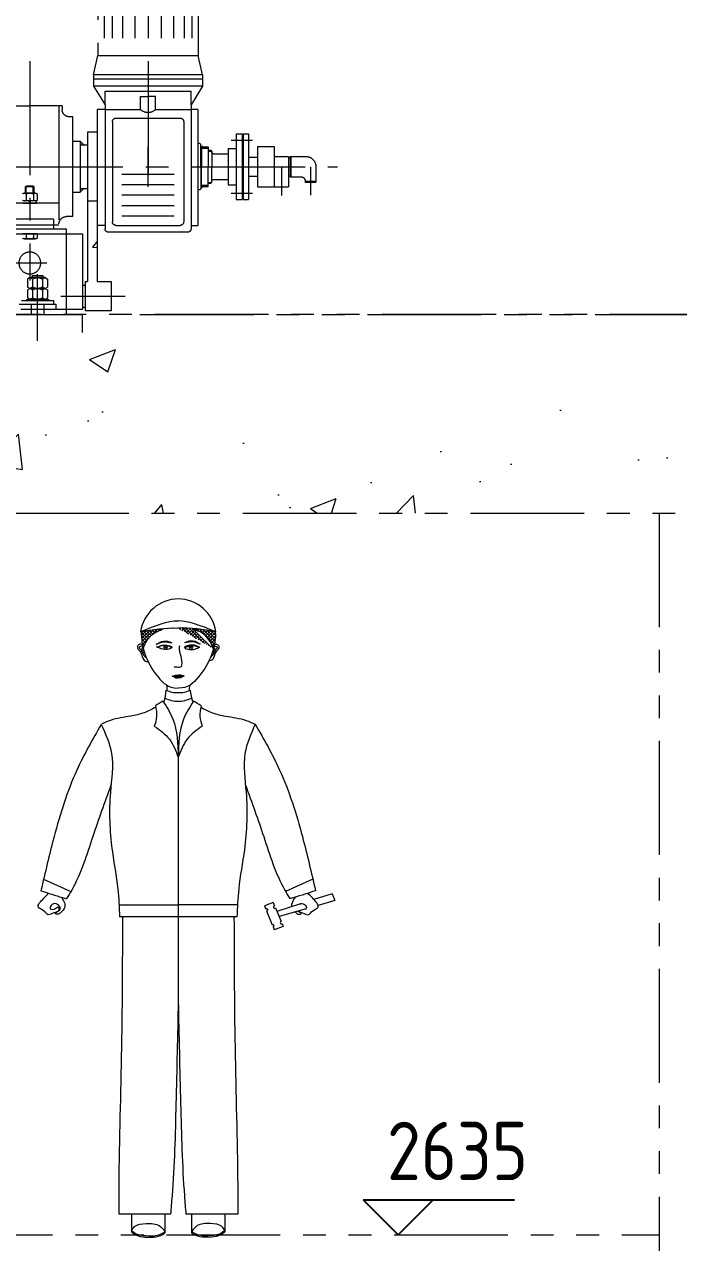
# Model space of a CAD drawing. Header units: millimetres. Extents: x 52110 to 400893, y -153728 to 31997.
# Drawn here: x 187812 to 189608, y -21081 to -17740 of the extents above; entities that cross this region are included whole.
import ezdxf

# ---------------------------------------------------------------- set-up
doc = ezdxf.new("R2010")
doc.units = ezdxf.units.MM
doc.header["$LTSCALE"] = 500
doc.linetypes.add('CENTER', pattern=[2, 1.25, -0.25, 0.25, -0.25])
doc.linetypes.add('PHANTOM2', pattern=[1.25, 0.625, -0.125, 0.125, -0.125, 0.125, -0.125])
for name, color, linetype, lineweight in [('2D', 4, 'PHANTOM2', 20), ('BIAOZHU', 3, 'Continuous', 25), ('SHI', 7, 'Continuous', 40), ('WEN', 3, 'Continuous', 20), ('ZHONG', 1, 'CENTER', 20)]:
    doc.layers.add(name, color=color, linetype=linetype, lineweight=lineweight)
doc.styles.add('GB', font='gbenor.shx', dxfattribs={"bigfont": 'gbcbig.shx'})

# ---------------------------------------------------------------- blocks, each defined once
blk = doc.blocks.new('g11')
at = {"layer": '2D'}
h = blk.add_hatch(color=256, dxfattribs=at)
h.paths.add_polyline_path([(154041.9, 72533.8), (154041.9, 72533.8), (154041.9, 72523.8), (154031.9, 72523.8)])
h.paths.add_polyline_path([(154031.9, 72403.8), (154041.9, 72403.8), (154041.9, 72393.8)])
for p, q in [((153993.4, 73178.8), (153993.4, 72768.5)), ((153735.2, 73129.3), (153735.2, 72768.5)), ((153757.1, 73129.3), (153757.1, 72768.5)), ((153785.7, 73129.3), (153785.7, 72768.5)), ((153820, 73129.3), (153820, 72768.5)), ((153891.7, 73129.3), (153891.7, 72768.5)), ((153926, 73129.3), (153926, 72768.5)), ((153954.6, 73129.3), (153954.6, 72768.5)), ((153976.6, 73129.3), (153976.6, 72768.5)), ((153718.4, 72879.2), (153718.4, 72768.5)), ((153705.9, 72716.2), (153718.4, 72768.5)), ((153993.4, 72768.5), (153718.4, 72768.5)), ((154005.9, 72716.2), (153993.4, 72768.5)), ((153705.9, 72716.2), (153705.9, 72684.5)), ((153705.9, 72716.2), (154005.9, 72716.2)), ((154005.9, 72716.2), (154005.9, 72684.5)), ((153705.9, 72703.8), (154005.9, 72703.8)), ((153705.9, 72684.5), (153737.9, 72633.8)), ((153705.9, 72684.5), (154005.9, 72684.5)), ((154005.9, 72684.5), (153973.9, 72633.8)), ((153737.9, 72633.8), (153737.9, 72670.7)), ((153973.9, 72670.7), (153737.9, 72670.7)), ((153835.1, 72620.4), (153835.1, 72656.7)), ((153835.1, 72656.7), (153855.9, 72656.7)), ((153876.6, 72656.7), (153855.9, 72656.7)), ((153876.6, 72620.4), (153876.6, 72656.7)), ((153973.9, 72633.8), (153973.9, 72670.7)), ((153719.3, 72620.4), (153737.9, 72620.4)), ((153719.3, 72620.4), (153719.3, 72463.8)), ((153737.9, 72633.8), (153737.9, 72620.4)), ((153737.9, 72620.4), (153737.9, 72463.8)), ((153835.1, 72620.4), (153737.9, 72620.4)), ((153973.9, 72620.4), (153876.6, 72620.4)), ((153973.9, 72633.8), (153973.9, 72620.4)), ((153973.9, 72620.4), (153973.9, 72463.8)), ((153973.9, 72620.4), (153995.9, 72620.4)), ((153995.9, 72620.4), (153995.9, 72523.8)), ((154091.9, 72630.8), (154180.4, 72630.8)), ((154091.9, 72630.8), (154091.9, 72620.8)), ((154100.4, 72630.8), (154100.4, 72293.8)), ((154268.9, 72630.8), (154180.4, 72630.8)), ((153758, 72587.2), (153758, 72463.8)), ((153943.7, 72597.2), (153768, 72597.2)), ((153953.7, 72587.2), (153953.7, 72463.8)), ((154061.9, 72600.8), (154071.9, 72600.8)), ((154061.9, 72326.8), (154061.9, 72600.8)), ((153594.9, 72553.8), (153579.9, 72553.8)), ((153579.9, 72553.8), (153579.9, 72463.8)), ((153594.9, 72553.8), (153594.9, 72463.8)), ((153613.9, 72553.8), (153597.9, 72553.8)), ((153597.9, 72553.8), (153597.9, 72463.8)), ((153613.9, 72553.8), (153613.9, 72463.8)), ((153995.9, 72558.7), (154021.9, 72558.7)), ((154021.9, 72558.7), (154021.9, 72523.8)), ((153554.9, 72518.8), (153509.9, 72518.8)), ((153509.9, 72518.8), (153509.9, 72408.8)), ((153554.9, 72518.8), (153554.9, 72408.8)), ((153635.9, 72513.8), (153613.9, 72513.8)), ((153635.9, 72513.8), (153635.9, 72463.8)), ((153707.3, 72517.9), (153690.9, 72517.9)), ((153690.9, 72517.9), (153690.9, 72463.8)), ((153709.4, 72514.4), (153690.9, 72514.4)), ((153707.8, 72520.9), (153706.5, 72520.2)), ((153709.4, 72514), (153706.5, 72520.2)), ((153709.4, 72514.4), (153707.3, 72517.9)), ((153710.9, 72514.4), (153707.8, 72520.9)), ((153709.4, 72514), (153709.4, 72463.8)), ((153713.9, 72527.5), (153710.9, 72524.5)), ((153710.9, 72463.8), (153710.9, 72524.5)), ((153713.9, 72527.5), (153719.3, 72527.5)), ((153995.9, 72523.8), (153995.9, 72302.8)), ((154041.9, 72523.8), (154021.9, 72523.8)), ((154021.9, 72523.8), (154021.9, 72368.9)), ((154041.9, 72533.8), (154031.9, 72523.8)), ((154041.9, 72533.8), (154041.9, 72393.8)), ((154061.9, 72533.8), (154041.9, 72533.8)), ((153465.9, 72491.8), (153422.9, 72491.8)), ((153463.9, 72491.8), (153463.9, 72435.8)), ((153465.9, 72491.8), (153465.9, 72435.8)), ((153469.9, 72488.8), (153465.9, 72488.8)), ((153509.9, 72491.8), (153469.9, 72491.8)), ((153469.9, 72491.8), (153469.9, 72408.8)), ((153579.9, 72489.8), (153554.9, 72489.8)), ((153675.9, 72498.8), (153635.9, 72498.8)), ((153683.9, 72508.8), (153680.9, 72505.8)), ((153680.9, 72505.8), (153680.9, 72463.8)), ((153690.9, 72506.8), (153681.9, 72506.8)), ((153690.9, 72508.8), (153683.9, 72508.8)), ((153394.9, 72463.8), (153394.9, 72421.8)), ((153579.9, 72463.8), (153579.9, 72373.8)), ((153594.9, 72463.8), (153594.9, 72373.8)), ((153597.9, 72463.8), (153597.9, 72373.8)), ((153613.9, 72463.8), (153613.9, 72373.8)), ((153635.9, 72463.8), (153635.9, 72413.8)), ((153680.9, 72421.8), (153680.9, 72463.8)), ((153690.9, 72409.7), (153690.9, 72463.8)), ((153709.4, 72413.5), (153709.4, 72463.8)), ((153710.9, 72463.8), (153710.9, 72403)), ((153719.3, 72463.8), (153719.3, 72302.8)), ((153737.9, 72463.8), (153737.9, 72302.8)), ((153758, 72463.8), (153758, 72312.8)), ((153953.7, 72463.8), (153953.7, 72312.8)), ((153973.9, 72463.8), (153973.9, 72302.8)), ((153424.9, 72423.8), (153394.9, 72423.8)), ((153424.9, 72421.8), (153394.9, 72421.8)), ((153424.9, 72425.8), (153424.9, 72421.8)), ((153465.9, 72435.8), (153434.9, 72435.8)), ((153469.9, 72438.8), (153465.9, 72438.8)), ((153579.9, 72437.8), (153554.9, 72437.8)), ((153597.9, 72428.8), (153594.9, 72428.8)), ((153635.9, 72413.8), (153613.9, 72413.8)), ((153675.9, 72428.8), (153635.9, 72428.8)), ((153683.9, 72418.8), (153680.9, 72421.8)), ((153690.9, 72420.8), (153681.9, 72420.8)), ((153690.9, 72418.8), (153683.9, 72418.8)), ((153709.4, 72413.2), (153690.9, 72413.2)), ((153709.4, 72413.5), (153706.5, 72407.3)), ((153709.4, 72413.2), (153707.3, 72409.7)), ((153710.9, 72413.2), (153707.8, 72406.7)), ((153928.1, 72443.2), (153783.7, 72443.2)), ((153928.1, 72414.8), (153783.7, 72414.8)), ((153554.9, 72408.8), (153469.9, 72408.8)), ((153707.3, 72409.7), (153690.9, 72409.7)), ((153707.8, 72406.7), (153706.5, 72407.3)), ((153713.9, 72400), (153710.9, 72403)), ((153713.9, 72400), (153719.3, 72400)), ((153928.1, 72386.4), (153783.7, 72386.4)), ((154041.9, 72403.8), (154021.9, 72403.8)), ((154041.9, 72393.8), (154031.9, 72403.8)), ((154061.9, 72393.8), (154041.9, 72393.8)), ((153594.9, 72373.8), (153579.9, 72373.8)), ((153613.9, 72373.8), (153597.9, 72373.8)), ((153928.1, 72357.2), (153783.7, 72357.2)), ((153995.9, 72368.9), (154021.9, 72368.9)), ((153995.9, 72368.9), (153995.9, 72148.7)), ((154021.9, 72368.9), (154021.9, 72148.7)), ((154100.4, 72363.8), (154260.2, 72363.8)), ((153928.1, 72328.8), (153783.7, 72328.8)), ((154061.9, 72326.8), (154080.4, 72326.8)), ((154115.4, 72319.8), (154115.4, 72293.8)), ((154115.4, 72319.8), (154245.2, 72319.8)), ((153737.9, 72302.8), (153719.3, 72302.8)), ((153737.9, 72302.8), (153737.9, 72293.8)), ((153747.9, 72283.8), (153963.9, 72283.8)), ((153943.7, 72302.8), (153768, 72302.8)), ((153973.9, 72302.8), (153973.9, 72293.8)), ((153973.9, 72302.8), (153995.9, 72302.8)), ((154035.4, 72279.8), (154035.4, 72072.7)), ((154930.4, 72279.8), (154035.4, 72279.8)), ((154080.4, 72293.8), (154080.4, 72058.7)), ((154930.4, 72293.8), (154080.4, 72293.8)), ((154100.4, 72303.8), (154115.4, 72303.8)), ((154115.4, 72303.8), (154245.2, 72303.8)), ((153995.9, 72148.7), (153956.9, 72148.7)), ((153956.9, 72148.7), (153956.9, 72068.7)), ((154028.9, 72148.7), (154021.9, 72148.7)), ((154028.9, 72148.7), (154028.9, 72068.7)), ((154138.6, 72159.7), (154131.6, 72155.7)), ((154131.6, 72155.7), (154131.6, 72133.8)), ((154138.6, 72159.7), (154180.1, 72159.7)), ((154173.2, 72165.8), (154145.1, 72165.8)), ((154145.1, 72165.8), (154145.1, 72160.2)), ((154145.5, 72155.7), (154145.5, 72133.8)), ((154173.2, 72160.2), (154173.2, 72165.8)), ((154173.2, 72155.7), (154173.2, 72133.8)), ((154180.1, 72159.7), (154187.1, 72155.7)), ((154187.1, 72155.7), (154187.1, 72133.8)), ((154035.4, 72138.7), (154028.9, 72138.7)), ((154138.6, 72129.8), (154131.6, 72133.8)), ((154138.6, 72129.8), (154131.6, 72125.8)), ((154131.6, 72125.8), (154131.6, 72103.9)), ((154138.6, 72129.8), (154180.1, 72129.8)), ((154138.6, 72129.8), (154180.1, 72129.8)), ((154145.5, 72125.8), (154145.5, 72103.9)), ((154173.2, 72125.8), (154173.2, 72103.9)), ((154180.1, 72129.8), (154187.1, 72133.8)), ((154180.1, 72129.8), (154187.1, 72125.8)), ((154187.1, 72125.8), (154187.1, 72103.9)), ((154035.4, 72078.7), (154028.9, 72078.7)), ((154109.4, 72086.7), (154109.4, 72072.7)), ((154209.4, 72086.7), (154109.4, 72086.7)), ((154115.4, 72096.7), (154115.4, 72086.7)), ((154203.4, 72096.7), (154115.4, 72096.7)), ((154203.4, 72096.7), (154115.4, 72096.7)), ((154128.5, 72099.9), (154128.5, 72096.7)), ((154189.6, 72099.9), (154128.5, 72099.9)), ((154138.6, 72099.9), (154131.6, 72103.9)), ((154138.6, 72099.9), (154180.1, 72099.9)), ((154141.9, 72086.7), (154141.9, 72058.7)), ((154176.9, 72086.7), (154176.9, 72058.7)), ((154180.1, 72099.9), (154187.1, 72103.9)), ((154189.6, 72099.9), (154189.6, 72096.7)), ((153956.9, 72068.7), (154028.9, 72068.7)), ((154830.4, 72072.7), (154035.4, 72072.7)), ((154036.3, 72058.7), (154036.3, 72008.7)), ((154845.9, 72058.7), (154036.3, 72058.7)), ((154830.4, 72058.7), (154080.4, 72058.7))]:
    blk.add_line(p, q, dxfattribs=at)
at = {"layer": '2D', "ltscale": 14}
for p, q in [((154160.5, 72389.8), (154160.5, 72371.3)), ((154165.4, 72391.3), (154195.1, 72391.3)), ((154170.8, 72410.6), (154168.4, 72408.2)), ((154168.4, 72391.3), (154168.4, 72408.2)), ((154168.4, 72408.2), (154192.4, 72408.2)), ((154170.4, 72389.8), (154170.4, 72371.3)), ((154170.8, 72410.6), (154190, 72410.6)), ((154190, 72410.6), (154192.4, 72408.2)), ((154190.1, 72389.8), (154190.1, 72371.3)), ((154192.4, 72391.3), (154192.4, 72408.2)), ((154162.4, 72363.8), (154162.4, 72369.8)), ((154162.4, 72369.8), (154198.4, 72369.8)), ((154198.4, 72363.8), (154162.4, 72363.8)), ((154165.4, 72369.8), (154195.1, 72369.8)), ((154177.5, 72363.8), (154180.3, 72369.8)), ((154180.4, 72363.8), (154179.8, 72363.8)), ((154180.5, 72363.8), (154183.3, 72369.8)), ((154160.4, 72279.8), (154160.4, 72267.8)), ((154160.4, 72279.8), (154200.4, 72279.8)), ((154170.4, 72279.8), (154170.4, 72267.8)), ((154190.4, 72279.8), (154190.4, 72267.8)), ((154180.4, 72265.6), (154165.4, 72265.6)), ((154195.4, 72265.6), (154180.4, 72265.6))]:
    blk.add_line(p, q, dxfattribs=at)
at = {"layer": '2D', "ltscale": 10}
for p, q in [((154170.8, 72391.3), (154170.8, 72410.6)), ((154190, 72391.3), (154190, 72410.6))]:
    blk.add_line(p, q, dxfattribs=at)
at = {"layer": '2D'}
blk.add_circle((154180.4, 72199.8), 30, dxfattribs=at)
for centre, radius, start, end in [((153855.9, 72643), 30.7, 227.4066, 312.5934), ((154071.9, 72620.8), 20, 270, 0), ((153768, 72587.2), 10, 90, 180), ((153943.7, 72587.2), 10, 0, 90), ((153422.9, 72463.8), 28, 90, 180), ((153675.9, 72503.8), 5, 270, 0), ((153434.9, 72425.8), 10, 90, 180), ((153675.9, 72423.8), 5, 0, 90), ((153768, 72312.8), 10, 180, 270), ((153943.7, 72312.8), 10, 270, 0), ((154080.4, 72306.8), 20, 0, 90), ((153747.9, 72293.8), 10, 180, 270), ((153963.9, 72293.8), 10, 270, 0), ((154136.8, 72148.7), 11.1, 38.9393, 81.0607), ((154159.4, 72133.7), 26, 57.7958, 122.2042), ((154181.9, 72148.7), 11.1, 98.9393, 141.0607), ((154136.8, 72140.8), 11.1, 278.9393, 321.0607), ((154136.8, 72118.8), 11.1, 38.9393, 81.0607), ((154159.4, 72155.8), 26, 237.7958, 302.2042), ((154159.4, 72103.8), 26, 57.7958, 122.2042), ((154181.9, 72140.8), 11.1, 218.9393, 261.0607), ((154181.9, 72118.8), 11.1, 98.9393, 141.0607), ((154136.8, 72110.9), 11.1, 278.9393, 321.0607), ((154159.4, 72125.9), 26, 237.7958, 302.2042), ((154181.9, 72110.9), 11.1, 218.9393, 261.0607)]:
    blk.add_arc(centre, radius, start, end, dxfattribs=at)
at = {"layer": '2D', "ltscale": 14}
for centre, radius, start, end in [((154165.4, 72382.4), 8.87, 56.1666, 123.887), ((154180.3, 72358), 33.2, 72.6881, 107.3119), ((154195.1, 72382.4), 8.87, 56.113, 123.8334), ((154165.4, 72378.6), 8.87, 236.077, 303.8693), ((154180.3, 72403), 33.2, 252.683, 287.317), ((154195.1, 72378.6), 8.87, 236.1307, 303.923), ((154165.4, 72272.2), 6.67, 221.5411, 318.4023), ((154180.4, 72288.9), 23.3, 244.6213, 295.3568), ((154195.4, 72272.2), 6.67, 221.5411, 318.4592)]:
    blk.add_arc(centre, radius, start, end, dxfattribs=at)
for p in [(154180.3, 72391.3), (154180.4, 72363.8)]:
    blk.add_point(p, dxfattribs=at)
at = {"layer": '2D', "color": 6, "ltscale": 14}
blk.add_point((154180.4, 72363.8), dxfattribs=at)
at = {"layer": 'ZHONG', "color": 1, "ltscale": 0.5}
for p, q in [((153855.9, 73253.5), (153855.9, 72386.9)), ((154180.4, 72753.3), (154180.4, 72151.9)), ((156237.3, 72463.8), (153335.6, 72463.8))]:
    blk.add_line(p, q, dxfattribs=at)
at = {"layer": 'ZHONG', "ltscale": 14}
for p, q in [((153627.5, 72536.7), (153569, 72536.7)), ((153627.5, 72390.8), (153569, 72390.8)), ((154222.2, 72199.8), (154133.9, 72199.8)), ((154160.1, 72169.1), (154160.1, 71986.5))]:
    blk.add_line(p, q, dxfattribs=at)
at = {"layer": 'ZHONG'}
blk.add_line((153855.9, 72408.6), (153855.9, 72518), dxfattribs=at)
at = {"layer": 'ZHONG', "ltscale": 10}
for p, q in [((153409.9, 72463.8), (153409.9, 72385.5)), ((153489.9, 72463.8), (153489.9, 72384.5)), ((154095.2, 72108.7), (153918.4, 72108.7))]:
    blk.add_line(p, q, dxfattribs=at)
blk = doc.blocks.new('正标高')
at = {"layer": 'BIAOZHU'}
for p, q in [((-2.4, 2.4), (8, 2.4)), ((-2.4, 2.4), (0, 0)), ((2.4, 2.4), (0, 0))]:
    blk.add_line(p, q, dxfattribs=at)
at = {"layer": 'BIAOZHU', "style": 'GB'}
blk.add_attdef('1000', (-0.7624, 3.76), '', height=4, dxfattribs=at)
at = {"layer": 'BIAOZHU', "style": 'GB', "flags": 10}
blk.add_attdef('+', (-3.12, 3.76), '', height=4, dxfattribs=at)
blk = doc.blocks.new('A$C0070306F')
at = {"layer": 'WEN'}
h = blk.add_hatch(dxfattribs=at)
h.set_pattern_fill('ANSI37', color=256, scale=50, style=0)
h.set_pattern_definition([(135, (145389.155, -51686.765), (4.41941738, 4.41941738), []), (45, (145389.155, -51686.765), (4.41941738, -4.41941738), [])])
edge = h.paths.add_edge_path()
edge.add_spline(control_points=[(423.9, 1669.5), (436.1, 1664.6), (455.8, 1656.6), (473, 1634.5), (478.4, 1621.2), (480.8, 1615.2)], knot_values=[0, 0, 0, 0, 38.732948, 62.294257, 81.682142, 81.682142, 81.682142, 81.682142], degree=3, periodic=0)
edge.add_spline(control_points=[(383.3, 1671.2), (417.7, 1672.1), (451.9, 1666.7), (486.1, 1661.1)], knot_values=[1.695935, 1.695935, 1.695935, 1.695935, 105.499755, 105.499755, 105.499755, 105.499755], degree=3, periodic=0)
edge.add_spline(control_points=[(486.1, 1661.1), (486.7, 1647), (486.1, 1638.4), (484.1, 1629.3), (482.8, 1624.5)], knot_values=[0.32258, 0.32258, 0.32258, 0.32258, 13.056301, 28.24106, 28.24106, 28.24106, 28.24106], degree=3, periodic=0)
edge.add_spline(control_points=[(482.8, 1624.5), (482.2, 1621.4), (481.6, 1618.3), (480.8, 1615.2)], knot_values=[48.036195, 48.036195, 48.036195, 48.036195, 57.486115, 57.486115, 57.486115, 57.486115], degree=3, periodic=0)
edge = h.paths.add_edge_path()
edge.add_spline(control_points=[(345.2, 1669.5), (332.9, 1664.6), (313.3, 1656.6), (296.1, 1634.5), (290.7, 1621.2), (288.2, 1615.2)], knot_values=[0, 0, 0, 0, 38.732948, 62.294257, 81.682142, 81.682142, 81.682142, 81.682142], degree=3, periodic=0)
edge.add_spline(control_points=[(288.2, 1615.2), (287.5, 1618.3), (286.8, 1621.4), (286.3, 1624.5)], knot_values=[48.036195, 48.036195, 48.036195, 48.036195, 57.486115, 57.486115, 57.486115, 57.486115], degree=3, periodic=0)
edge.add_spline(control_points=[(286.3, 1624.5), (284.9, 1629.3), (284.9, 1637.2), (283.1, 1649.8), (283, 1661.5)], knot_values=[0.570821, 0.570821, 0.570821, 0.570821, 15.75558, 28.24106, 28.24106, 28.24106, 28.24106], degree=3, periodic=0)
edge.add_spline(control_points=[(283, 1661.5), (316.4, 1666.9), (349.7, 1672.1), (383.3, 1671.2)], knot_values=[4.25761, 4.25761, 4.25761, 4.25761, 105.499755, 105.499755, 105.499755, 105.499755], degree=3, periodic=0)
for p, q in [((384.5, 1317.2), (384.5, 647)), ((754.1, 982.4), (679.3, 948.2)), ((806.8, 942.1), (757.1, 926.2)), ((806.8, 942.1), (814.3, 923.5)), ((222, 911.7), (384.5, 911.7)), ((547, 911.7), (384.5, 911.7)), ((645.3, 918.6), (621.6, 908.9)), ((621.6, 908.9), (625.1, 900.2)), ((645.3, 918.6), (649.1, 909.5)), ((651.6, 903.4), (667.2, 866.1)), ((723.3, 915.5), (655.6, 893.9)), ((814.3, 923.5), (768.7, 910.4)), ((545.4, 879), (223.6, 879)), ((627.1, 895.4), (642.7, 856.9)), ((735.3, 900.9), (661.5, 879.8)), ((645, 851.4), (648.1, 843.6)), ((673, 852.1), (648.1, 843.6)), ((669.6, 860.1), (673, 852.1)), ((363.2, 63.2), (221.2, 63.2)), ((348, 63.2), (348, 12)), ((547.9, 63.2), (405.5, 63.2)), ((421.1, 63.2), (421.1, 12))]:
    blk.add_line(p, q, dxfattribs=at)
at = {"layer": 'WEN', "color": 2}
blk.add_line((14.9, 982.4), (89.8, 948.2), dxfattribs=at)
at = {"layer": 'WEN'}
for centre in [(349.8, 1618.9), (419.2, 1618.4)]:
    blk.add_circle(centre, 1.07, dxfattribs=at)
for centre, radius, start, end in [((386.1, 1644.9), 106.3, 90.8443, 171.2054), ((383, 1644.9), 106.3, 8.6451, 89.1557), ((349.6, 1618.9), 5.14, 127.254, 39.3994), ((419.4, 1618.5), 5.14, 133.5628, 59.2494), ((325.6, 1504.6), 28.8, 350.7816, 16.4049), ((443.4, 1504.6), 28.8, 163.5951, 189.2184), ((487.8, 1227), 283.9, 120.7504, 125.7555), ((230.8, 1509.7), 121.3, 339.9069, 355.9399), ((386.1, 1553.3), 83.2, 243.0637, 268.8866), ((380.2, 1553.7), 59.8, 241.5596, 274.1241), ((388.8, 1553.7), 59.8, 265.8759, 298.4404), ((382.9, 1553.3), 83.2, 271.1134, 296.9363), ((538.2, 1509.7), 121.3, 184.0601, 200.0931), ((281.2, 1227), 283.9, 54.2445, 59.2496), ((649.2, 905.9), 3.53, 91.132, 314.0438), ((627.4, 898.4), 2.95, 262.7418, 141.4745), ((644.5, 854.4), 3.06, 279.7507, 124.4657), ((668, 862.9), 3.25, 105.3633, 299.8125)]:
    blk.add_arc(centre, radius, start, end, dxfattribs=at)
for points in [[(281.1, 1661.2), (325.1, 1678.2), (352.5, 1692.7), (384.9, 1690.8)], [(281.1, 1661.2), (315.1, 1666.7), (349.1, 1672.1), (383.3, 1671.2)], [(487.8, 1660.8), (453, 1666.5), (418.3, 1672.2), (383.3, 1671.2)], [(488, 1660.9), (441.6, 1679), (412.8, 1690.4), (384.9, 1690.8)], [(705.3, 933.2), (699.7, 924), (694, 914.8), (695.7, 906.7)], [(256.5, 63.2), (256.5, 47.1), (256.5, 31), (256.5, 15)], [(512.6, 63.2), (512.6, 47.1), (512.6, 31), (512.6, 15)]]:
    blk.add_open_spline(points, degree=3, dxfattribs=at)
for points, knots in [([(283, 1662.2), (283, 1650), (284.9, 1637.2), (284.9, 1629.3), (286.3, 1624.5)], [0.32258, 0.32258, 0.32258, 0.32258, 13.056301, 28.24106, 28.24106, 28.24106, 28.24106]), ([(486.1, 1661.1), (486.7, 1647), (486.1, 1638.4), (484.1, 1629.3), (482.8, 1624.5)], [0.32258, 0.32258, 0.32258, 0.32258, 13.056301, 28.24106, 28.24106, 28.24106, 28.24106]), ([(285.7, 1625.7), (283.5, 1626.7), (278.6, 1628.3), (271, 1621.3), (274.5, 1611.5), (283.5, 1605.3), (287.3, 1584.4), (294.7, 1579.3), (298.6, 1579.4), (300.8, 1579.4)], [1.926527, 1.926527, 1.926527, 1.926527, 8.6947, 16.972205, 26.321378, 35.5319, 48.561427, 53.850721, 60.303125, 60.303125, 60.303125, 60.303125]), ([(286.6, 1620.8), (285.4, 1621.5), (282.1, 1622.7), (274.6, 1617.2), (284.2, 1610.9), (285.7, 1602.3), (294.8, 1589.5), (297.1, 1588.4)], [1.91703, 1.91703, 1.91703, 1.91703, 6.136328, 12.340947, 21.179072, 30.563264, 37.740839, 37.740839, 37.740839, 37.740839]), ([(287.6, 1616.4), (286.7, 1616.9), (284.7, 1617.6), (284, 1612.7), (285.4, 1610.6), (286.2, 1609.5)], [1.424699, 1.424699, 1.424699, 1.424699, 4.058275, 7.736122, 11.888901, 11.888901, 11.888901, 11.888901]), ([(289.3, 1609.9), (288.2, 1610), (286.7, 1609.9), (283.7, 1607.9), (287.3, 1604.1), (290, 1604.1), (291.1, 1604.3)], [1.076231, 1.076231, 1.076231, 1.076231, 4.266793, 5.770161, 10.541794, 13.851747, 13.851747, 13.851747, 13.851747]), ([(286.3, 1624.5), (290.1, 1602.9), (306.1, 1562), (349.1, 1511.7), (367.1, 1508.3), (384.5, 1506.1)], [48.036195, 48.036195, 48.036195, 48.036195, 113.685785, 176.707, 197.862328, 197.862328, 197.862328, 197.862328]), ([(482.8, 1624.5), (478.9, 1602.9), (463, 1562), (420, 1511.7), (402, 1507.9), (384.5, 1506.1)], [48.036195, 48.036195, 48.036195, 48.036195, 113.685785, 176.707, 197.862328, 197.862328, 197.862328, 197.862328]), ([(483.4, 1625.7), (485.6, 1626.7), (490.4, 1628.3), (498, 1621.3), (494.6, 1611.5), (485.5, 1605.3), (481.9, 1586.1), (474.5, 1581), (470.5, 1581.1), (468.3, 1581.1)], [1.926527, 1.926527, 1.926527, 1.926527, 8.6947, 16.972205, 26.321378, 35.5319, 48.561427, 53.850721, 60.303125, 60.303125, 60.303125, 60.303125]), ([(482.4, 1620.8), (483.7, 1621.5), (487, 1622.7), (494.4, 1617.2), (484.8, 1610.9), (483.3, 1602.3), (474.3, 1591.2), (472.1, 1590.1)], [1.91703, 1.91703, 1.91703, 1.91703, 6.136328, 12.340947, 21.179072, 30.563264, 37.740839, 37.740839, 37.740839, 37.740839]), ([(479.7, 1609.9), (480.8, 1610), (482.4, 1609.9), (485.4, 1607.9), (481.7, 1604.1), (479.1, 1604.1), (478, 1604.3)], [1.076231, 1.076231, 1.076231, 1.076231, 4.266793, 5.770161, 10.541794, 13.851747, 13.851747, 13.851747, 13.851747]), ([(481.4, 1616.4), (482.4, 1616.9), (484.3, 1617.6), (485.1, 1612.7), (483.6, 1610.6), (482.9, 1609.5)], [1.424699, 1.424699, 1.424699, 1.424699, 4.058275, 7.736122, 11.888901, 11.888901, 11.888901, 11.888901]), ([(7.7, 950.7), (27.4, 944.1), (50.7, 936.3), (74.4, 930), (78.1, 929)], [0, 0, 0, 0, 62.217806, 73.629932, 73.629932, 73.629932, 73.629932]), ([(761.3, 950.7), (741.6, 944.1), (718.3, 936.3), (694.6, 930), (691, 929)], [0, 0, 0, 0, 62.217806, 73.629932, 73.629932, 73.629932, 73.629932]), ([(714.1, 894.8), (716.8, 892.2), (728, 890.5), (742.5, 880.2), (752.6, 897.9), (778, 905.3), (754.4, 928.9), (744.4, 939.3), (740.3, 943.6)], [161.517152, 161.517152, 161.517152, 161.517152, 173.628704, 189.693001, 206.485462, 223.855828, 252.176092, 271.352508, 271.352508, 271.352508, 271.352508]), ([(717, 913.5), (719.1, 914.7), (723.7, 916.2), (732.8, 913.7), (739.1, 901.3), (732.6, 899.2), (729.8, 899.3)], [98.790972, 98.790972, 98.790972, 98.790972, 105.87384, 113.67171, 126.032729, 133.282679, 133.282679, 133.282679, 133.282679]), ([(231.4, 879), (231, 751.4), (230.2, 498.4), (220.9, 226.5), (221.1, 82.2), (221.2, 63.2)], [0, 0, 0, 0, 382.775767, 759.023804, 815.923214, 815.923214, 815.923214, 815.923214]), ([(537.6, 879), (538, 751.4), (538.8, 498.4), (548.1, 226.5), (547.9, 82.2), (547.9, 63.2)], [0, 0, 0, 0, 382.775767, 759.023804, 815.923214, 815.923214, 815.923214, 815.923214]), ([(705.7, 892.4), (706.4, 891.7), (709.3, 888.9), (713.8, 884.5), (726.6, 888.3), (718.7, 892.1), (714.2, 894.9)], [45.673709, 45.673709, 45.673709, 45.673709, 48.470969, 57.096876, 64.27778, 75.805392, 75.805392, 75.805392, 75.805392])]:
    blk.add_open_spline(points, degree=3, knots=knots, dxfattribs=at)
for points in [[(288.2, 1615.2), (296.3, 1632.8), (311, 1651.2), (345.2, 1669.5)], [(480.8, 1615.2), (472.8, 1632.8), (458, 1651.2), (423.9, 1669.5)], [(323.8, 1626.3), (343.7, 1635.1), (358.9, 1633.7), (366.8, 1630.4)], [(323.8, 1626.5), (344.5, 1633.3), (367.3, 1630.1)], [(326.6, 1618.4), (346, 1624.3), (367, 1617.5), (354.2, 1612.2), (332, 1616.4), (325, 1619.2)], [(366.7, 1617.9), (354.3, 1622), (338.4, 1622.3), (326.8, 1618.3)], [(387.8, 1622.6), (387.3, 1611.1), (389.8, 1599.9), (386.8, 1562.9), (384.8, 1563.3), (373.5, 1564.1)], [(442.4, 1618.2), (423.1, 1624.3), (402.1, 1617.6), (414.8, 1612.1), (437, 1616.2), (444, 1619)], [(445.2, 1626.5), (424.5, 1633.3), (401.8, 1630.1)], [(445.2, 1626.3), (425.4, 1635.1), (410.1, 1633.7), (402.2, 1630.4)], [(402.4, 1617.9), (414.7, 1622), (430.7, 1622.2), (442.3, 1618.1)], [(368.1, 1539.4), (373.9, 1540.7), (377.3, 1541.5), (380.9, 1542.1), (383.4, 1541.8), (384.6, 1541)], [(368.1, 1539.3), (375, 1536.2), (381.7, 1534.1), (384.5, 1534.6)], [(368.3, 1539.4), (378.9, 1538.4), (384.4, 1538.2)], [(400.7, 1539.4), (390.6, 1538.4), (384.4, 1538.2)], [(400.9, 1539.3), (394.4, 1536.4), (387.6, 1534.2), (384.5, 1534.6)], [(400.9, 1539.4), (395.2, 1540.7), (391.8, 1541.5), (388.1, 1542.1), (385.6, 1541.8), (384.6, 1541)], [(342.5, 1470.9), (369.8, 1421.2), (384.5, 1317.2)], [(426.2, 1470.9), (399.2, 1421.2), (384.5, 1317.2)], [(322.6, 1454.1), (291.2, 1438.8), (254.5, 1429.5), (198.2, 1417.9), (173.6, 1407.5)], [(321.9, 1457.4), (325.2, 1428.2), (318.7, 1402.3)], [(447.1, 1457.4), (443.9, 1428.2), (450.4, 1402.3)], [(446.5, 1454.1), (477.9, 1438.8), (514.5, 1429.5), (570.9, 1417.9), (595.5, 1407.5)], [(173.1, 1406.9), (106.1, 1281.4), (43.7, 1098.9), (7.7, 950.7)], [(173.1, 1406.9), (201.4, 1326.7), (198.2, 1220.6), (202.9, 1063), (218.5, 955.4), (223.6, 879)], [(596, 1406.9), (567.7, 1326.7), (570.8, 1220.6), (566.1, 1063), (550.5, 955.4), (545.4, 879)], [(596, 1406.9), (662.9, 1281.4), (725.4, 1098.9), (761.3, 950.7)], [(318.7, 1402.3), (360.3, 1365.9), (384.5, 1317.2)], [(450.4, 1402.3), (408.8, 1365.9), (384.5, 1317.2)], [(199.5, 1239.8), (149.8, 1098.9), (92.1, 952.3), (78.1, 929)], [(569.6, 1239.8), (619.2, 1098.9), (677, 952.3), (691, 929)], [(63.7, 933.2), (73.1, 905.6), (61.3, 890.4), (53.9, 885.9), (47, 887.9), (61.3, 901.7), (59.3, 906.6), (45.5, 915.5), (38.1, 913), (33.1, 901.7), (46, 901.2), (55.3, 906.1), (56.8, 898.2), (43, 889.9), (27.7, 884.9), (14.9, 895.8), (0.6, 905.6), (15.4, 929.8), (28.7, 943.6)], [(384.5, 647), (378.2, 366.2), (367.5, 113.7), (363.2, 63.2)], [(384.5, 647), (390.9, 366.2), (401.5, 113.7), (405.5, 63.2)], [(256.5, 18.2), (264.6, 29.4), (296.3, 37.5), (333.5, 31.5), (348, 15.6)], [(512.6, 18.2), (504.4, 29.4), (472.7, 37.5), (435.6, 31.5), (421.1, 15.6)], [(256.5, 18.2), (271.5, 8.8), (303.6, 4.3), (333.9, 7.5), (348, 15.6)], [(256.5, 15), (268.3, 6.5), (293.6, 0.6), (317.9, 0.6), (342.1, 7.8), (348, 12)], [(512.6, 18.2), (497.6, 8.8), (465.5, 4.3), (435.2, 7.5), (421.1, 15.6)], [(512.6, 15), (500.8, 6.5), (475.4, 0.6), (451.2, 0.6), (426.9, 7.8), (421.1, 12)]]:
    blk.add_spline(points, degree=3, dxfattribs=at)

msp = doc.modelspace()

# ---------------------------------------------------------------- hatches: boundary and pattern name
at = {"layer": '2D'}
h = msp.add_hatch(dxfattribs=at)
h.set_pattern_fill('AR-CONC', color=256, scale=4, style=0)
h.set_pattern_definition([(50, (-3197.1, -89595.4), (728.7387, -63.7563), [76.2, -838.2]), (355, (-3197.1, -89595.4), (-140.9713, 764.2266), [60.96, -670.56]), (100.451, (-3136.4, -89600.7), (587.77, 700.4668), [64.76, -712.36]), (46.1842, (-3197.1, -89392.2), (1084.316, -168.1693), [114.3, -1257.3]), (96.6356, (-3106.7, -89406.2), (949.617, 989.702), [97.14, -1068.54]), (351.184, (-3197.1, -89392.2), (949.6184, 989.7005), [91.44, -1005.84]), (21, (-3095.5, -89443), (606.4595, -409.062), [76.2, -838.2]), (326, (-3095.5, -89443), (247.208, 736.752), [60.96, -670.56]), (71.4514, (-3044.96, -89477.1), (853.666, 327.6914), [64.76, -712.36]), (37.5, (-3197.1, -89595.4), (12.3544, 338.22016), [0, -662.432, 0, -680.72, 0, -673.1]), (7.5, (-3197.1, -89595.4), (267.27865, 400.7223), [0, -388.112, 0, -647.192, 0, -256.54]), (327.5, (-3423.66, -89595.4), (542.36238, -22.91498), [0, -254, 0, -792.48, 0, -1051.56]), (317.5, (-3525.26, -89595.4), (592.5167, 101.706), [0, -330.2, 0, -526.288, 0, -746.76])])
h.paths.add_polyline_path([(186759.25102, -18230.63899), (186759.25102, -18255.4236)])
h.paths.add_polyline_path([(186789.25102, -18005.36372), (186789.25102, -18027.73455), (186789.25102, -18031.92147)])
h.paths.add_polyline_path([(186754.05486, -18008.75602), (186748.85871, -18017.75602), (186754.05486, -18026.75602), (186764.44717, -18026.75602), (186769.64332, -18017.75602), (186764.44717, -18008.75602)])
h.paths.add_polyline_path([(186784.05486, -18008.75602), (186778.85871, -18017.75602), (186784.05486, -18026.75602), (186794.44717, -18026.75602), (186799.64332, -18017.75602), (186794.44717, -18008.75602)])
h.paths.add_polyline_path([(186784.05486, -18234.03129), (186778.85871, -18243.03129), (186784.05486, -18252.03129), (186794.44717, -18252.03129), (186799.64332, -18243.03129), (186794.44717, -18234.03129)])
h.paths.add_polyline_path([(186754.05486, -18234.03129), (186748.85871, -18243.03129), (186754.05486, -18252.03129), (186764.44717, -18252.03129), (186769.64332, -18243.03129), (186764.44717, -18234.03129)])
edge = h.paths.add_edge_path(flags=16)
edge.add_line((187674.40627, -18489.27366), (187667.47807, -18485.27366))
edge.add_line((187667.47807, -18485.27366), (187667.47807, -18463.35366))
edge.add_line((187667.47807, -18463.35366), (187674.40627, -18459.35366))
edge.add_arc((187672.67666, -18470.34943), 11.13098, 38.93925372, 81.06074628, ccw=False)
edge.add_line((187681.33448, -18463.35366), (187681.33448, -18485.27366))
edge.add_arc((187672.67666, -18478.27788), 11.13098, 278.93925372, 321.06074628, ccw=False)
edge = h.paths.add_edge_path(flags=16)
edge.add_arc((187672.67666, -18478.27788), 11.13098, 278.93925372, 321.06074628)
edge.add_arc((187695.19088, -18463.27366), 26, 237.79577249, 302.20422751)
edge.add_arc((187717.7051, -18478.27788), 11.13098, 218.93925372, 261.06074628)
edge.add_arc((187717.7051, -18500.26943), 11.13098, 98.93925372, 141.06074628)
edge.add_arc((187695.19088, -18515.27366), 26, 57.79577249, 122.20422751)
edge.add_arc((187672.67666, -18500.26943), 11.13098, 38.93925372, 81.06074628)
edge = h.paths.add_edge_path(flags=16)
edge.add_arc((187672.67666, -18470.34943), 11.13098, 38.93925372, 81.06074628)
edge.add_line((187674.40627, -18459.35366), (187715.97549, -18459.35366))
edge.add_arc((187717.7051, -18470.34943), 11.13098, 98.93925372, 141.06074628)
edge.add_arc((187695.19088, -18485.35366), 26, 57.79577249, 122.20422751)
edge = h.paths.add_edge_path(flags=16)
edge.add_line((187667.47807, -18463.35366), (187667.47807, -18485.27366))
edge.add_line((187674.40627, -18489.27366), (187667.47807, -18485.27366))
edge.add_line((187674.40627, -18489.27366), (187715.97549, -18489.27366))
edge.add_line((187715.97549, -18489.27366), (187722.9037, -18485.27366))
edge.add_line((187722.9037, -18463.35366), (187722.9037, -18485.27366))
edge.add_line((187715.97549, -18459.35366), (187722.9037, -18463.35366))
edge.add_line((187674.40627, -18459.35366), (187715.97549, -18459.35366))
edge.add_line((187674.40627, -18459.35366), (187667.47807, -18463.35366))
edge = h.paths.add_edge_path(flags=16)
edge.add_line((187715.97549, -18519.19366), (187722.9037, -18515.19366))
edge.add_line((187722.9037, -18493.27366), (187722.9037, -18515.19366))
edge.add_line((187715.97549, -18489.27366), (187722.9037, -18493.27366))
edge.add_line((187674.40627, -18489.27366), (187715.97549, -18489.27366))
edge.add_line((187674.40627, -18489.27366), (187667.47807, -18493.27366))
edge.add_line((187667.47807, -18493.27366), (187667.47807, -18515.19366))
edge.add_line((187667.47807, -18515.19366), (187674.40627, -18519.19366))
edge.add_arc((187672.67666, -18508.19788), 11.13098, 278.93925372, 321.06074628)
edge.add_arc((187695.19088, -18493.19366), 26, 237.79577249, 302.20422751)
edge.add_arc((187717.7051, -18508.19788), 11.13098, 218.93925372, 261.06074628)
edge = h.paths.add_edge_path(flags=16)
edge.add_line((187681.33448, -18493.27366), (187681.33448, -18515.19366))
edge.add_arc((187672.67666, -18508.19788), 11.13098, 278.93925372, 321.06074628)
edge.add_line((187674.40627, -18519.19366), (187667.47807, -18515.19366))
edge.add_line((187667.47807, -18493.27366), (187667.47807, -18515.19366))
edge.add_line((187674.40627, -18489.27366), (187667.47807, -18493.27366))
edge.add_arc((187672.67666, -18500.26943), 11.13098, 38.93925372, 81.06074628)
edge = h.paths.add_edge_path(flags=16)
edge.add_arc((187717.7051, -18470.34943), 11.13098, 98.93925372, 141.06074628)
edge.add_line((187715.97549, -18459.35366), (187722.9037, -18463.35366))
edge.add_line((187722.9037, -18463.35366), (187722.9037, -18485.27366))
edge.add_line((187715.97549, -18489.27366), (187722.9037, -18485.27366))
edge.add_arc((187717.7051, -18478.27788), 11.13098, 218.93925372, 261.06074628)
edge.add_line((187709.04729, -18463.35366), (187709.04729, -18485.27366))
edge = h.paths.add_edge_path(flags=16)
edge.add_line((187715.97549, -18519.19366), (187722.9037, -18515.19366))
edge.add_arc((187717.7051, -18508.19788), 11.13098, 218.93925372, 261.06074628)
edge.add_line((187709.04729, -18493.27366), (187709.04729, -18515.19366))
edge.add_arc((187717.7051, -18500.26943), 11.13098, 98.93925372, 141.06074628)
edge.add_line((187715.97549, -18489.27366), (187722.9037, -18493.27366))
edge.add_line((187722.9037, -18493.27366), (187722.9037, -18515.19366))
edge = h.paths.add_edge_path(flags=0)
edge.add_arc((187695.19088, -18493.19366), 26, 237.79577249, 302.20422751)
edge.add_line((187681.33448, -18493.27366), (187681.33448, -18515.19366))
edge.add_arc((187695.19088, -18515.27366), 26, 57.79577249, 122.20422751)
edge.add_line((187709.04729, -18493.27366), (187709.04729, -18515.19366))
edge = h.paths.add_edge_path(flags=0)
edge.add_line((187681.33448, -18463.35366), (187681.33448, -18485.27366))
edge.add_arc((187695.19088, -18485.35366), 26, 57.79577249, 122.20422751)
edge.add_line((187709.04729, -18463.35366), (187709.04729, -18485.27366))
edge.add_arc((187695.19088, -18463.27366), 26, 237.79577249, 302.20422751)
h.paths.add_polyline_path([(187739.19088, -18522.39366), (187651.19088, -18522.39366)], flags=16)
edge = h.paths.add_edge_path(flags=16)
edge.add_line((187739.19088, -18522.39366), (187739.19088, -18532.39366))
edge.add_line((187739.19088, -18522.39366), (187739.19088, -18532.39366))
edge = h.paths.add_edge_path(flags=16)
edge.add_line((187266.46641, -18459.35366), (187259.5382, -18463.35366))
edge.add_line((187259.5382, -18463.35366), (187259.5382, -18485.27366))
edge.add_line((187259.5382, -18485.27366), (187266.46641, -18489.27366))
edge.add_line((187266.46641, -18489.27366), (187308.03563, -18489.27366))
edge.add_line((187308.03563, -18489.27366), (187314.96383, -18485.27366))
edge.add_line((187314.96383, -18485.27366), (187314.96383, -18463.35366))
edge.add_line((187314.96383, -18463.35366), (187308.03563, -18459.35366))
edge.add_arc((187309.76524, -18470.34943), 11.13098, 98.93925372, 141.06074628)
edge.add_arc((187287.25102, -18485.35366), 26, 57.79577249, 122.20422751)
edge.add_arc((187264.7368, -18470.34943), 11.13098, 38.93925372, 81.06074628)
edge = h.paths.add_edge_path(flags=16)
edge.add_arc((187264.7368, -18470.34943), 11.13098, 38.93925372, 81.06074628)
edge.add_line((187273.39461, -18463.35366), (187273.39461, -18485.27366))
edge.add_arc((187264.7368, -18478.27788), 11.13098, 278.93925372, 321.06074628)
edge.add_line((187308.03563, -18489.27366), (187266.46641, -18489.27366))
edge.add_arc((187309.76524, -18478.27788), 11.13098, 218.93925372, 261.06074628)
edge.add_line((187301.10742, -18463.35366), (187301.10742, -18485.27366))
edge.add_arc((187309.76524, -18470.34943), 11.13098, 98.93925372, 141.06074628)
edge.add_line((187308.03563, -18459.35366), (187266.46641, -18459.35366))
edge = h.paths.add_edge_path(flags=16)
edge.add_line((187266.46641, -18519.19366), (187259.5382, -18515.19366))
edge.add_line((187259.5382, -18493.27366), (187259.5382, -18515.19366))
edge.add_line((187266.46641, -18489.27366), (187259.5382, -18493.27366))
edge.add_arc((187264.7368, -18500.26943), 11.13098, 38.93925372, 81.06074628)
edge.add_line((187273.39461, -18493.27366), (187273.39461, -18515.19366))
edge.add_arc((187264.7368, -18508.19788), 11.13098, 278.93925372, 321.06074628, ccw=False)
edge = h.paths.add_edge_path(flags=16)
edge.add_line((187308.03563, -18519.19366), (187266.46641, -18519.19366))
edge.add_arc((187264.7368, -18508.19788), 11.13098, 278.93925372, 321.06074628)
edge.add_arc((187287.25102, -18493.19366), 26, 237.79577249, 302.20422751)
edge.add_arc((187309.76524, -18508.19788), 11.13098, 218.93925372, 261.06074628)
edge = h.paths.add_edge_path(flags=16)
edge.add_line((187266.46641, -18459.35366), (187259.5382, -18463.35366))
edge.add_line((187308.03563, -18459.35366), (187266.46641, -18459.35366))
edge.add_line((187308.03563, -18459.35366), (187314.96383, -18463.35366))
edge.add_line((187314.96383, -18463.35366), (187314.96383, -18485.27366))
edge.add_line((187308.03563, -18489.27366), (187314.96383, -18485.27366))
edge.add_arc((187309.76524, -18500.26943), 11.13098, 98.93925372, 141.06074628)
edge.add_arc((187287.25102, -18515.27366), 26, 57.79577249, 122.20422751)
edge.add_arc((187264.7368, -18500.26943), 11.13098, 38.93925372, 81.06074628)
edge.add_line((187266.46641, -18489.27366), (187259.5382, -18485.27366))
edge.add_line((187259.5382, -18463.35366), (187259.5382, -18485.27366))
edge = h.paths.add_edge_path(flags=0)
edge.add_arc((187309.76524, -18478.27788), 11.13098, 218.93925372, 261.06074628)
edge.add_line((187308.03563, -18489.27366), (187266.46641, -18489.27366))
edge.add_arc((187264.7368, -18478.27788), 11.13098, 278.93925372, 321.06074628)
edge.add_arc((187287.25102, -18463.27366), 26, 237.79577249, 302.20422751)
edge = h.paths.add_edge_path(flags=16)
edge.add_line((187266.46641, -18519.19366), (187259.5382, -18515.19366))
edge.add_line((187308.03563, -18519.19366), (187266.46641, -18519.19366))
edge.add_line((187308.03563, -18519.19366), (187314.96383, -18515.19366))
edge.add_line((187314.96383, -18493.27366), (187314.96383, -18515.19366))
edge.add_line((187308.03563, -18489.27366), (187314.96383, -18493.27366))
edge.add_line((187308.03563, -18489.27366), (187266.46641, -18489.27366))
edge.add_line((187266.46641, -18489.27366), (187259.5382, -18493.27366))
edge.add_line((187259.5382, -18493.27366), (187259.5382, -18515.19366))
edge = h.paths.add_edge_path(flags=16)
edge.add_line((187308.03563, -18519.19366), (187314.96383, -18515.19366))
edge.add_arc((187309.76524, -18508.19788), 11.13098, 218.93925372, 261.06074628)
edge.add_line((187301.10742, -18493.27366), (187301.10742, -18515.19366))
edge.add_arc((187309.76524, -18500.26943), 11.13098, 98.93925372, 141.06074628)
edge.add_line((187308.03563, -18489.27366), (187314.96383, -18493.27366))
edge.add_line((187314.96383, -18493.27366), (187314.96383, -18515.19366))
edge = h.paths.add_edge_path(flags=0)
edge.add_arc((187287.25102, -18493.19366), 26, 237.79577249, 302.20422751)
edge.add_line((187273.39461, -18493.27366), (187273.39461, -18515.19366))
edge.add_arc((187287.25102, -18515.27366), 26, 57.79577249, 122.20422751)
edge.add_line((187301.10742, -18493.27366), (187301.10742, -18515.19366))
edge = h.paths.add_edge_path(flags=0)
edge.add_line((187301.10742, -18463.35366), (187301.10742, -18485.27366))
edge.add_arc((187287.25102, -18463.27366), 26, 237.79577249, 302.20422751)
edge.add_line((187273.39461, -18463.35366), (187273.39461, -18485.27366))
edge.add_arc((187287.25102, -18485.35366), 26, 57.79577249, 122.20422751)
h.paths.add_polyline_path([(187804.25102, -18522.39366), (187892.25102, -18522.39366)], flags=16)
edge = h.paths.add_edge_path(flags=16)
edge.add_line((187804.25102, -18522.39366), (187804.25102, -18532.39366))
edge.add_line((187804.25102, -18522.39366), (187804.25102, -18532.39366))
edge = h.paths.add_edge_path(flags=16)
edge.add_line((187875.96383, -18485.27366), (187869.03563, -18489.27366))
edge.add_arc((187870.76524, -18478.27788), 11.13098, 218.93925372, 261.06074628, ccw=False)
edge.add_line((187862.10742, -18485.27366), (187862.10742, -18463.35366))
edge.add_arc((187870.76524, -18470.34943), 11.13098, 98.93925372, 141.06074628, ccw=False)
edge.add_line((187869.03563, -18459.35366), (187875.96383, -18463.35366))
edge.add_line((187875.96383, -18463.35366), (187875.96383, -18485.27366))
edge = h.paths.add_edge_path(flags=16)
edge.add_arc((187870.76524, -18470.34943), 11.13098, 98.93925372, 141.06074628)
edge.add_arc((187848.25102, -18485.35366), 26, 57.79577249, 122.20422751)
edge.add_arc((187825.7368, -18470.34943), 11.13098, 38.93925372, 81.06074628)
edge.add_line((187869.03563, -18459.35366), (187827.46641, -18459.35366))
edge = h.paths.add_edge_path(flags=16)
edge.add_line((187827.46641, -18489.27366), (187820.5382, -18485.27366))
edge.add_line((187820.5382, -18463.35366), (187820.5382, -18485.27366))
edge.add_line((187827.46641, -18459.35366), (187820.5382, -18463.35366))
edge.add_arc((187825.7368, -18470.34943), 11.13098, 38.93925372, 81.06074628)
edge.add_line((187834.39461, -18463.35366), (187834.39461, -18485.27366))
edge.add_arc((187825.7368, -18478.27788), 11.13098, 278.93925372, 321.06074628, ccw=False)
edge = h.paths.add_edge_path(flags=16)
edge.add_line((187875.96383, -18515.19366), (187869.03563, -18519.19366))
edge.add_arc((187870.76524, -18508.19788), 11.13098, 218.93925372, 261.06074628, ccw=False)
edge.add_line((187862.10742, -18515.19366), (187862.10742, -18493.27366))
edge.add_arc((187870.76524, -18500.26943), 11.13098, 98.93925372, 141.06074628)
edge.add_line((187869.03563, -18489.27366), (187875.96383, -18493.27366))
edge.add_line((187875.96383, -18493.27366), (187875.96383, -18515.19366))
edge = h.paths.add_edge_path(flags=16)
edge.add_arc((187825.7368, -18500.26943), 11.13098, 38.93925372, 81.06074628)
edge.add_arc((187825.7368, -18478.27788), 11.13098, 278.93925372, 321.06074628)
edge.add_arc((187848.25102, -18463.27366), 26, 237.79577249, 302.20422751)
edge.add_arc((187870.76524, -18478.27788), 11.13098, 218.93925372, 261.06074628)
edge.add_arc((187870.76524, -18500.26943), 11.13098, 98.93925372, 141.06074628)
edge.add_arc((187848.25102, -18515.27366), 26, 57.79577249, 122.20422751)
edge = h.paths.add_edge_path(flags=16)
edge.add_arc((187825.7368, -18508.19788), 11.13098, 278.93925372, 321.06074628)
edge.add_arc((187848.25102, -18493.19366), 26, 237.79577249, 302.20422751)
edge.add_arc((187870.76524, -18508.19788), 11.13098, 218.93925372, 261.06074628)
edge.add_line((187869.03563, -18519.19366), (187827.46641, -18519.19366))
edge = h.paths.add_edge_path(flags=16)
edge.add_line((187869.03563, -18489.27366), (187827.46641, -18489.27366))
edge.add_line((187827.46641, -18489.27366), (187820.5382, -18493.27366))
edge.add_line((187820.5382, -18493.27366), (187820.5382, -18515.19366))
edge.add_line((187827.46641, -18519.19366), (187820.5382, -18515.19366))
edge.add_line((187869.03563, -18519.19366), (187827.46641, -18519.19366))
edge.add_line((187869.03563, -18519.19366), (187875.96383, -18515.19366))
edge.add_line((187875.96383, -18493.27366), (187875.96383, -18515.19366))
edge.add_line((187869.03563, -18489.27366), (187875.96383, -18493.27366))
edge = h.paths.add_edge_path(flags=16)
edge.add_line((187827.46641, -18489.27366), (187820.5382, -18485.27366))
edge.add_line((187869.03563, -18489.27366), (187827.46641, -18489.27366))
edge.add_line((187869.03563, -18489.27366), (187875.96383, -18485.27366))
edge.add_line((187875.96383, -18463.35366), (187875.96383, -18485.27366))
edge.add_line((187869.03563, -18459.35366), (187875.96383, -18463.35366))
edge.add_line((187869.03563, -18459.35366), (187827.46641, -18459.35366))
edge.add_line((187827.46641, -18459.35366), (187820.5382, -18463.35366))
edge.add_line((187820.5382, -18463.35366), (187820.5382, -18485.27366))
edge = h.paths.add_edge_path(flags=0)
edge.add_arc((187848.25102, -18463.27366), 26, 237.79577249, 302.20422751)
edge.add_line((187834.39461, -18463.35366), (187834.39461, -18485.27366))
edge.add_arc((187848.25102, -18485.35366), 26, 57.79577249, 122.20422751)
edge.add_line((187862.10742, -18463.35366), (187862.10742, -18485.27366))
edge = h.paths.add_edge_path(flags=0)
edge.add_line((187862.10742, -18493.27366), (187862.10742, -18515.19366))
edge.add_arc((187848.25102, -18493.19366), 26, 237.79577249, 302.20422751)
edge.add_line((187834.39461, -18493.27366), (187834.39461, -18515.19366))
edge.add_arc((187848.25102, -18515.27366), 26, 57.79577249, 122.20422751)
edge = h.paths.add_edge_path(flags=16)
edge.add_line((187834.39461, -18493.27366), (187834.39461, -18515.19366))
edge.add_arc((187825.7368, -18508.19788), 11.13098, 278.93925372, 321.06074628)
edge.add_line((187827.46641, -18519.19366), (187820.5382, -18515.19366))
edge.add_line((187820.5382, -18493.27366), (187820.5382, -18515.19366))
edge.add_line((187827.46641, -18489.27366), (187820.5382, -18493.27366))
edge.add_arc((187825.7368, -18500.26943), 11.13098, 38.93925372, 81.06074628)
edge = h.paths.add_edge_path()
edge.add_arc((188584.75102, -18130.39366), 28, 0, 90)
edge.add_line((188584.75102, -18102.39366), (188541.75102, -18102.39366))
edge.add_line((188541.75102, -18102.39366), (188541.75102, -18158.39366))
edge.add_line((188541.75102, -18158.39366), (188572.75102, -18158.39366))
edge.add_arc((188572.75102, -18168.39366), 10, 0, 90, ccw=False)
edge.add_line((188582.75102, -18168.39366), (188582.75102, -18172.39366))
edge.add_line((188582.75102, -18172.39366), (188612.75102, -18172.39366))
edge.add_line((188612.75102, -18172.39366), (188612.75102, -18130.39366))
h.paths.add_polyline_path([(188412.75102, -18040.39366), (188427.75102, -18040.39366), (188427.75102, -18130.39366), (188427.75102, -18220.39366), (188412.75102, -18220.39366), (188412.75102, -18130.39366)])
h.paths.add_polyline_path([(188301.75102, -17878.01057), (188301.75102, -17909.65203), (188269.75102, -17960.37094), (188269.75102, -17923.50869), (188033.75102, -17923.50869), (188033.75102, -17960.37094), (188001.75102, -17909.65203), (188001.75102, -17878.01057)])
edge = h.paths.add_edge_path(flags=17)
edge.add_line((188301.75102, -17878.01057), (188289.25102, -17825.62231))
edge.add_line((188301.75102, -17878.01057), (188001.75102, -17878.01057))
edge.add_line((188001.75102, -17878.01057), (188014.25102, -17825.62231))
edge.add_line((188014.25102, -17825.62231), (188289.25102, -17825.62231))
edge = h.paths.add_edge_path()
edge.add_line((188301.75102, -17878.01057), (188301.75102, -17909.65203))
edge.add_line((188301.75102, -17878.01057), (188289.25102, -17825.62231))
edge.add_line((188014.25102, -17825.62231), (188289.25102, -17825.62231))
edge.add_line((188001.75102, -17878.01057), (188014.25102, -17825.62231))
edge.add_line((188001.75102, -17878.01057), (188001.75102, -17909.65203))
edge.add_line((188301.75102, -17909.65203), (188001.75102, -17909.65203))
edge = h.paths.add_edge_path(flags=17)
edge.add_line((188269.75102, -17960.37094), (188269.75102, -17973.77739))
edge.add_line((188269.75102, -17973.77739), (188172.52923, -17973.77739))
edge.add_line((188172.52923, -17973.77739), (188172.52923, -17937.47168))
edge.add_line((188172.52923, -17937.47168), (188151.75102, -17937.47168))
edge.add_line((188151.75102, -17937.47168), (188130.9728, -17937.47168))
edge.add_line((188130.9728, -17937.47168), (188130.9728, -17973.77739))
edge.add_line((188130.9728, -17973.77739), (188033.75102, -17973.77739))
edge.add_line((188033.75102, -17960.37094), (188033.75102, -17973.77739))
edge.add_line((188033.75102, -17960.37094), (188033.75102, -17923.50869))
edge.add_line((188033.75102, -17923.50869), (188269.75102, -17923.50869))
edge.add_line((188269.75102, -17960.37094), (188269.75102, -17923.50869))
edge = h.paths.add_edge_path()
edge.add_line((188288.29653, -17973.77739), (188269.75102, -17973.77739))
edge.add_line((188269.75102, -17960.37094), (188269.75102, -17973.77739))
edge.add_line((188301.75102, -17909.65203), (188269.75102, -17960.37094))
edge.add_line((188301.75102, -17909.65203), (188001.75102, -17909.65203))
edge.add_line((188001.75102, -17909.65203), (188033.75102, -17960.37094))
edge.add_line((188033.75102, -17960.37094), (188033.75102, -17973.77739))
edge.add_line((188033.75102, -17973.77739), (188011.75102, -17973.77739))
edge.add_line((188011.75102, -17973.77739), (188011.75102, -18070.39325))
edge.add_line((188011.75102, -18070.39325), (188011.75102, -18291.39325))
edge.add_line((188011.75102, -18291.39325), (188033.75102, -18291.39325))
edge.add_line((188033.75102, -18291.39325), (188033.75102, -18300.39325))
edge.add_arc((188043.75102, -18300.39325), 10, 180, 270)
edge.add_line((188043.75102, -18310.39325), (188259.75102, -18310.39325))
edge.add_arc((188259.75102, -18300.39325), 10, 270, 360)
edge.add_line((188269.75102, -18300.39325), (188269.75102, -18291.39325))
edge.add_line((188269.75102, -18291.39325), (188288.29653, -18291.39325))
edge.add_line((188288.29653, -18291.39325), (188288.29653, -18130.39366))
edge.add_line((188288.29653, -18130.39366), (188288.29653, -17973.77739))
edge = h.paths.add_edge_path(flags=17)
edge.add_line((188288.29653, -17973.77739), (188269.75102, -17973.77739))
edge.add_line((188288.29653, -17973.77739), (188288.29653, -18130.39366))
edge.add_line((188288.29653, -18130.39366), (188288.29653, -18291.39325))
edge.add_line((188269.75102, -18291.39325), (188288.29653, -18291.39325))
edge.add_line((188269.75102, -18291.39325), (188269.75102, -18300.39325))
edge.add_arc((188259.75102, -18300.39325), 10, 270, 360)
edge.add_line((188259.75102, -18310.39325), (188043.75102, -18310.39325))
edge.add_arc((188043.75102, -18300.39325), 10, 180, 270)
edge.add_line((188033.75102, -18291.39325), (188033.75102, -18300.39325))
edge.add_line((188033.75102, -18291.39325), (188011.75102, -18291.39325))
edge.add_line((188011.75102, -18070.39325), (188011.75102, -18291.39325))
edge.add_line((188011.75102, -17973.77739), (188011.75102, -18070.39325))
edge.add_line((188033.75102, -17973.77739), (188011.75102, -17973.77739))
edge.add_line((188033.75102, -17973.77739), (188130.9728, -17973.77739))
edge.add_arc((188151.75102, -17951.17602), 30.70108, 227.40661315, 312.59338685)
edge.add_line((188172.52923, -17973.77739), (188269.75102, -17973.77739))
h.paths.add_polyline_path([(188393.75102, -18040.39366), (188409.75102, -18040.39366), (188409.75102, -18130.39366), (188409.75102, -18220.39366), (188393.75102, -18220.39366), (188393.75102, -18130.39366)])
edge = h.paths.add_edge_path(flags=16)
edge.add_line((188249.59025, -18006.94311), (188249.59025, -18130.39366))
edge.add_line((188249.59025, -18130.39366), (188249.59025, -18281.39325))
edge.add_arc((188239.59025, -18281.39325), 10, -90, 0, ccw=False)
edge.add_line((188239.59025, -18291.39325), (188063.91178, -18291.39325))
edge.add_arc((188063.91178, -18281.39325), 10, 180, 270, ccw=False)
edge.add_line((188053.91178, -18281.39325), (188053.91178, -18130.39366))
edge.add_line((188053.91178, -18130.39366), (188053.91178, -18006.94311))
edge.add_arc((188063.91178, -18006.94311), 10, 90, 180, ccw=False)
edge.add_line((188063.91178, -17996.94311), (188239.59025, -17996.94311))
edge.add_arc((188239.59025, -18006.94311), 10, 0, 90, ccw=False)
edge = h.paths.add_edge_path(flags=16)
edge.add_line((188172.52923, -17973.77739), (188172.52923, -17937.47168))
edge.add_arc((188151.75102, -17951.17602), 30.70108, 227.40661315, 312.59338685)
edge.add_line((188130.9728, -17973.77739), (188130.9728, -17937.47168))
edge.add_line((188130.9728, -17937.47168), (188151.75102, -17937.47168))
edge.add_line((188172.52923, -17937.47168), (188151.75102, -17937.47168))
h.paths.add_polyline_path([(188011.75102, -18225.29741), (187985.75102, -18225.29741), (187985.75102, -18470.39366), (187978.75102, -18470.39366), (187978.75102, -18550.39366), (188050.75102, -18550.39366), (188050.75102, -18470.39366), (188011.75102, -18470.39366)])
h.paths.add_polyline_path([(187836.85154, -18183.59368), (187839.25153, -18185.99369), (187815.25153, -18185.99362), (187817.65154, -18183.59363)])
h.paths.add_polyline_path([(187845.25102, -18230.39366), (187845.25102, -18224.39366), (187809.25102, -18224.39366), (187809.25102, -18230.39366)])
h.paths.add_polyline_path([(187927.25102, -18300.39366), (187927.25102, -18560.39366), (187177.25102, -18560.39366), (187177.25102, -18546.39366), (187077.25102, -18344.39366), (187077.25102, -18300.39366)])
h.paths.add_polyline_path([(187300.08661, -18222.39366), (187303.08661, -18225.39366), (187320.08661, -18225.39366), (187320.08661, -18130.39366), (187320.08661, -18035.39366), (187303.08661, -18035.39366), (187300.08661, -18038.39366), (187300.08661, -18130.39366)])
h.paths.add_polyline_path([(187186.85154, -18184.39368), (187189.25153, -18186.79369), (187165.25153, -18186.79362), (187167.65154, -18184.39363)])
h.paths.add_polyline_path([(187195.25102, -18230.39366), (187195.25102, -18224.39366), (187159.25102, -18224.39366), (187159.25102, -18230.39366)])
edge = h.paths.add_edge_path()
edge.add_line((189964.14818, -18780.44466), (189964.14818, -19080.44466))
edge.add_line((187092.40863, -19080.44466), (189964.14818, -19080.44466))
edge.add_line((187092.40863, -18610.39366), (187092.40863, -19080.44466))
edge.add_line((188129.26196, -18780.44466), (189964.14818, -18780.44466))
edge.add_line((187126.7048, -18610.39366), (187092.40863, -18610.39366))
edge.add_line((187971.31198, -18610.39366), (188129.26196, -18610.39366))
edge.add_line((188129.26196, -18610.39366), (188129.26196, -18780.44466))

# ---------------------------------------------------------------- linework, layer by layer
for p, q in [((189732.3576, -18535.45131), (187161.7048, -18535.45131)), ((188129.26196, -18535.45131), (189732.3576, -18535.45131)), ((187161.7048, -19080.44466), (189732.3576, -19080.44466)), ((189554.56044, -19080.44466), (189554.56044, -22062.3598)), ((187577.40863, -21060.45879), (189554.56044, -21060.45879))]:
    msp.add_line(p, q, dxfattribs=at)

# ---------------------------------------------------------------- block references
at = {"layer": 'SHI', "xscale": -1}
msp.add_blockref('g11', (342007.61142, -90594.16289), dxfattribs=at)
at = {"layer": 'SHI'}
msp.add_blockref('A$C0070306F', (187850.13725, -21066.86559), dxfattribs=at)
ref = msp.add_blockref('正标高', (188838.14608, -21060.45879), dxfattribs=dict(at, xscale=40, yscale=40, zscale=40))
ref.add_attrib('1000', '2635', (188807.65008, -20910.05879), dxfattribs={"layer": 'BIAOZHU', "height": 160, "style": 'GB'})

doc.saveas('drawing.dxf')
